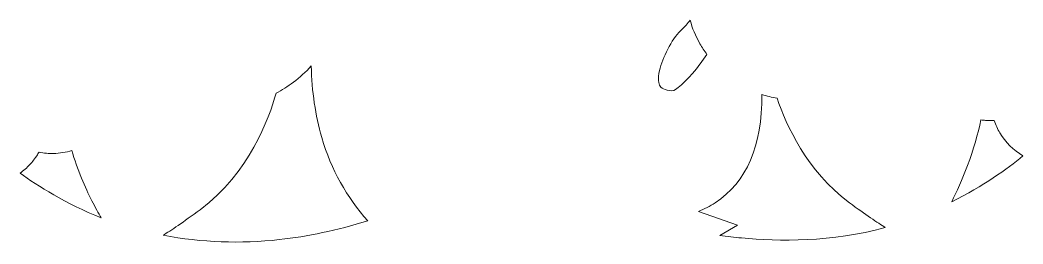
# Model space of a CAD drawing. Header units: millimetres. Extents: x -1360 to 498, y -485 to 609.
# Drawn here: x -599.5 to -324.1, y -427.7 to -366.3 of the extents above; entities that cross this region are included whole.
import ezdxf

# ---------------------------------------------------------------- set-up
doc = ezdxf.new("R2010")
doc.units = ezdxf.units.MM
doc.header["$MEASUREMENT"] = 0
doc.layers.add('Layer 8', color=7, linetype='Continuous')

msp = doc.modelspace()

# ---------------------------------------------------------------- linework, layer by layer
at = {"layer": 'Layer 8', "lineweight": 0}
for points, knots in [([(-419.97, -385.64), (-421.79, -385.75), (-423.21, -385.14), (-423.71, -384.44), (-423.71, -384.44), (-423.71, -384.44), (-423.71, -384.44), (-424.15, -383.82), (-424.47, -382.31), (-423.92, -380.11), (-423.05, -376.64), (-420.62, -371.6), (-418.09, -369.2), (-418.09, -369.2), (-417.78, -368.89), (-417.78, -368.89), (-416.98, -368.08), (-416.2, -367.2), (-415.45, -366.26), (-414.91, -368.45), (-414.02, -370.62), (-412.78, -372.75), (-412.19, -373.76), (-411.55, -374.74), (-410.87, -375.68), (-410.87, -375.68), (-412.74, -378.3), (-412.74, -378.3), (-412.74, -378.3), (-412.78, -378.35), (-412.78, -378.35), (-415.23, -381.9), (-418.93, -385.02), (-419.97, -385.64)], [0, 0, 0, 0, 1, 1, 1, 2, 2, 2, 3, 3, 3, 4, 4, 4, 5, 5, 5, 6, 6, 6, 7, 7, 7, 8, 8, 8, 9, 9, 9, 10, 10, 10, 11, 11, 11, 11]), ([(-528.28, -426.54), (-538.97, -427.73), (-549.45, -427.34), (-560.2, -425.36), (-558.05, -424.02), (-554.67, -421.78), (-550.01, -418.32), (-536.59, -408.35), (-531.07, -393.16), (-529.18, -386.36), (-527.56, -385.51), (-525.96, -384.5), (-524.42, -383.33), (-522.68, -382.01), (-521.02, -380.5), (-519.5, -378.87), (-519.36, -385.84), (-518.39, -392.43), (-516.62, -398.5), (-514.04, -407.32), (-509.79, -414.99), (-503.97, -421.36), (-512.63, -424.02), (-520.42, -425.67), (-528.28, -426.54)], [0, 0, 0, 0, 1, 1, 1, 2, 2, 2, 3, 3, 3, 4, 4, 4, 5, 5, 5, 6, 6, 6, 7, 7, 7, 8, 8, 8, 8]), ([(-401.35, -426.09), (-403.33, -425.9), (-405.32, -425.67), (-407.31, -425.39), (-407.31, -425.39), (-402.48, -422.58), (-402.48, -422.58), (-402.48, -422.58), (-413.19, -418.79), (-413.19, -418.79), (-411.58, -418.14), (-410.05, -417.35), (-408.63, -416.42), (-399.94, -410.76), (-395.63, -400.77), (-395.79, -386.71), (-394.43, -387.14), (-393.02, -387.46), (-391.59, -387.69), (-389.13, -395.07), (-383.47, -407.7), (-371.75, -416.41), (-367.3, -419.71), (-364.04, -421.89), (-361.89, -423.24), (-376.56, -427.27), (-391.27, -427.05), (-401.35, -426.09)], [0, 0, 0, 0, 1, 1, 1, 2, 2, 2, 3, 3, 3, 4, 4, 4, 5, 5, 5, 6, 6, 6, 7, 7, 7, 8, 8, 8, 9, 9, 9, 9]), ([(-343.62, -416.13), (-342.34, -413.49), (-340.78, -410.03), (-339.32, -406.16), (-337.67, -401.75), (-336.43, -397.56), (-335.64, -393.65), (-335.21, -393.72), (-334.77, -393.77), (-334.34, -393.81), (-333.56, -393.87), (-332.77, -393.89), (-331.99, -393.87), (-331.57, -395.06), (-331.04, -396.19), (-330.4, -397.26), (-328.87, -399.79), (-326.72, -401.93), (-324.1, -403.54), (-328.5, -407.2), (-334.97, -411.83), (-343.62, -416.13)], [0, 0, 0, 0, 1, 1, 1, 2, 2, 2, 3, 3, 3, 4, 4, 4, 5, 5, 5, 6, 6, 6, 7, 7, 7, 7]), ([(-599.47, -408.27), (-598.49, -407.58), (-597.6, -406.8), (-596.81, -405.96), (-596.33, -405.5), (-595.78, -404.8), (-594.88, -403.5), (-594.65, -403.16), (-594.43, -402.83), (-594.23, -402.52), (-592.89, -402.79), (-591.56, -402.92), (-590.27, -402.89), (-588.57, -402.86), (-586.88, -402.58), (-585.22, -402.07), (-584.51, -404.58), (-583.63, -407.13), (-582.59, -409.67), (-580.73, -414.21), (-578.68, -417.99), (-577.16, -420.56), (-586.91, -416.71), (-594.7, -411.73), (-599.47, -408.27)], [0, 0, 0, 0, 1, 1, 1, 2, 2, 2, 3, 3, 3, 4, 4, 4, 5, 5, 5, 6, 6, 6, 7, 7, 7, 8, 8, 8, 8])]:
    msp.add_open_spline(points, degree=3, knots=knots, dxfattribs=at)

doc.saveas('drawing.dxf')
